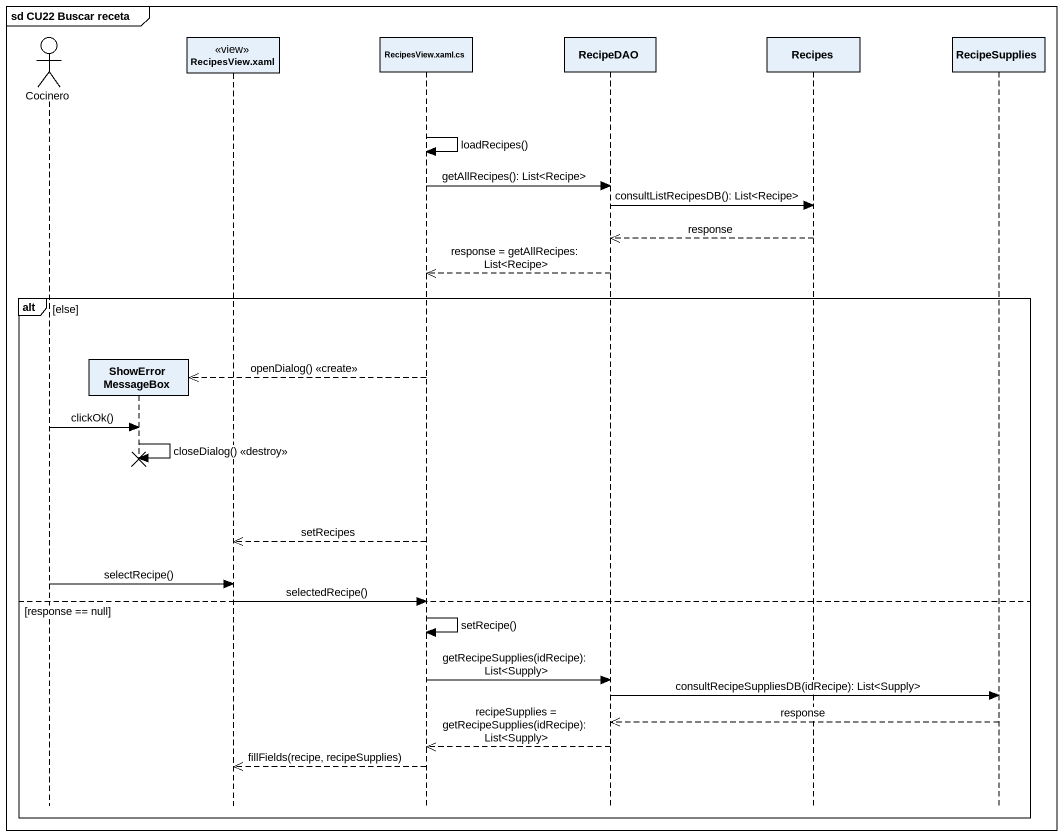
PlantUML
@startuml
mainframe sd CU22 Buscar receta
hide footbox
actor Cocinero
participant ShowErrorMessageBox
participant "RecipesView.xaml" as RecipesView_xaml <<view>>
participant "RecipesView.xaml.cs" as RecipesView_xaml_cs
participant RecipeDAO
participant Recipes
participant RecipeSupplies

RecipesView_xaml_cs -> RecipesView_xaml_cs : loadRecipes()
RecipesView_xaml_cs -> RecipeDAO : getAllRecipes(): List<Recipe>
RecipeDAO -> Recipes : consultListRecipesDB(): List<Recipe>
Recipes -->> RecipeDAO : response
RecipeDAO -->> RecipesView_xaml_cs : response = getAllRecipes: List<Recipe>
alt else
  RecipesView_xaml_cs -->> ShowErrorMessageBox ** : openDialog() <<create>>
  Cocinero -> ShowErrorMessageBox : clickOk()
  ShowErrorMessageBox -> ShowErrorMessageBox : closeDialog() <<destroy>>
  RecipesView_xaml_cs -->> RecipesView_xaml : setRecipes
  Cocinero -> RecipesView_xaml : selectRecipe()
else response == null
  RecipesView_xaml -> RecipesView_xaml_cs : selectedRecipe()
  RecipesView_xaml_cs -> RecipesView_xaml_cs : setRecipe()
  RecipesView_xaml_cs -> RecipeDAO : getRecipeSupplies(idRecipe): List<Supply>
  RecipeDAO -> RecipeSupplies : consultRecipeSuppliesDB(idRecipe): List<Supply>
  RecipeSupplies -->> RecipeDAO : response
  RecipeDAO -->> RecipesView_xaml_cs : recipeSupplies = getRecipeSupplies(idRecipe): List<Supply>
  RecipesView_xaml_cs -->> RecipesView_xaml : fillFields(recipe, recipeSupplies)
end
@enduml
